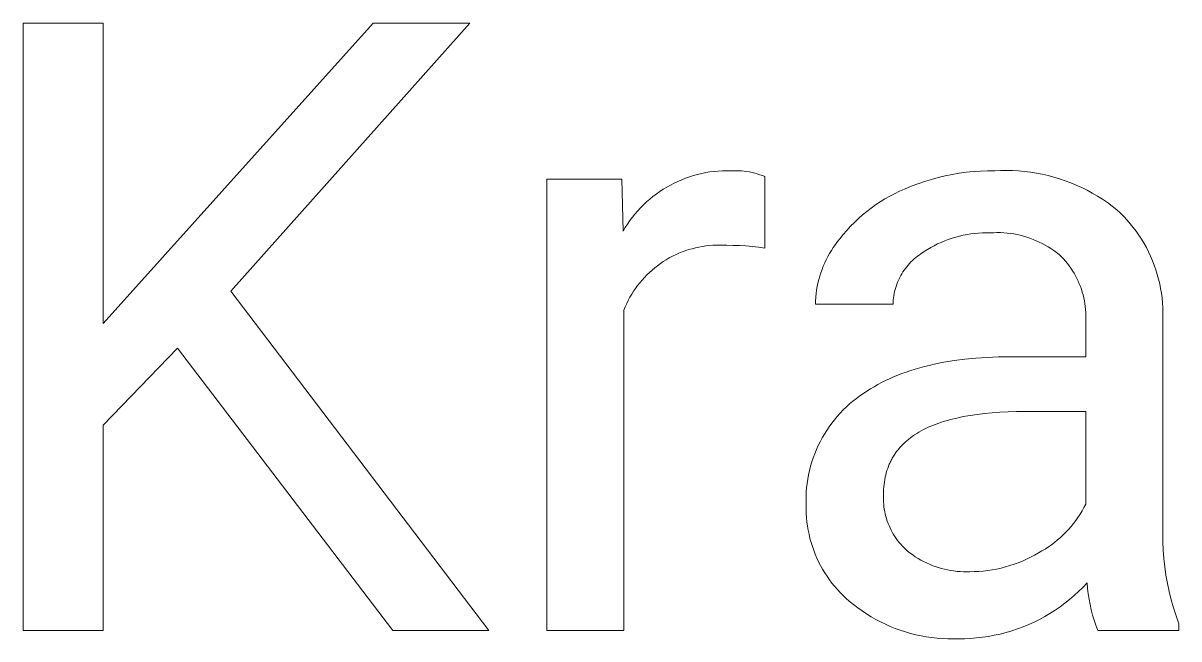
# Model space of a CAD drawing. Header units: millimetres. Extents: x 0 to 3480, y 0 to 2432.
# Drawn here: x 2837 to 2899.7, y 274.6 to 308 of the extents above; entities that cross this region are included whole.
import ezdxf

# ---------------------------------------------------------------- set-up
doc = ezdxf.new("R2010")
doc.units = ezdxf.units.MM
doc.header["$MEASUREMENT"] = 0
doc.layers.add('Domyślny', color=7, linetype='Continuous', true_color=0x000000)

msp = doc.modelspace()

# ---------------------------------------------------------------- linework, layer by layer
at = {"layer": 'Domyślny', "color": 18, "lineweight": 15, "true_color": 0x000000}
for p, q in [((2836.971, 275.03), (2836.971, 307.979)), ((2836.971, 307.979), (2841.317, 307.979)), ((2841.317, 307.979), (2841.317, 291.684)), ((2841.317, 291.684), (2855.966, 307.979)), ((2861.216, 307.979), (2848.248, 293.434)), ((2855.966, 307.979), (2861.216, 307.979)), ((2873.349, 299.709), (2873.568, 299.769)), ((2873.568, 299.769), (2873.789, 299.822)), ((2873.789, 299.822), (2874.012, 299.866)), ((2874.012, 299.866), (2874.236, 299.903)), ((2874.236, 299.903), (2874.461, 299.932)), ((2874.461, 299.932), (2874.687, 299.953)), ((2874.687, 299.953), (2874.913, 299.966)), ((2874.913, 299.966), (2875.14, 299.971)), ((2875.14, 299.971), (2875.367, 299.969)), ((2875.367, 299.969), (2875.513, 299.974)), ((2875.513, 299.974), (2875.659, 299.974)), ((2875.659, 299.974), (2875.805, 299.969)), ((2875.805, 299.969), (2875.95, 299.96)), ((2875.95, 299.96), (2876.095, 299.945)), ((2876.095, 299.945), (2876.24, 299.926)), ((2876.24, 299.926), (2876.384, 299.902)), ((2876.384, 299.902), (2876.526, 299.873)), ((2876.526, 299.873), (2876.668, 299.839)), ((2876.668, 299.839), (2876.809, 299.8)), ((2876.809, 299.8), (2876.948, 299.757)), ((2887.005, 299.693), (2887.384, 299.77)), ((2887.384, 299.77), (2887.765, 299.835)), ((2887.765, 299.835), (2888.148, 299.887)), ((2888.148, 299.887), (2888.533, 299.927)), ((2888.533, 299.927), (2888.919, 299.955)), ((2888.919, 299.955), (2889.305, 299.97)), ((2889.305, 299.97), (2889.692, 299.972)), ((2889.692, 299.972), (2890.015, 299.986)), ((2890.015, 299.986), (2890.339, 299.989)), ((2890.339, 299.989), (2890.663, 299.982)), ((2890.663, 299.982), (2890.986, 299.963)), ((2890.986, 299.963), (2891.308, 299.933)), ((2891.308, 299.933), (2891.629, 299.893)), ((2891.629, 299.893), (2891.949, 299.842)), ((2891.949, 299.842), (2892.267, 299.78)), ((2892.267, 299.78), (2892.582, 299.708)), ((2865.389, 275.028), (2865.389, 299.517)), ((2865.389, 299.517), (2869.457, 299.517)), ((2869.457, 299.517), (2869.526, 296.689)), ((2871.894, 299.082), (2872.092, 299.193)), ((2872.092, 299.193), (2872.293, 299.297)), ((2872.293, 299.297), (2872.498, 299.394)), ((2872.498, 299.394), (2872.707, 299.484)), ((2872.707, 299.484), (2872.918, 299.567)), ((2872.918, 299.567), (2873.133, 299.642)), ((2873.133, 299.642), (2873.349, 299.709)), ((2876.948, 299.757), (2877.086, 299.708)), ((2877.086, 299.708), (2877.222, 299.656)), ((2877.222, 299.656), (2877.222, 295.762)), ((2885.158, 299.125), (2885.52, 299.262)), ((2885.52, 299.262), (2885.885, 299.388)), ((2885.885, 299.388), (2886.255, 299.502)), ((2886.255, 299.502), (2886.628, 299.603)), ((2886.628, 299.603), (2887.005, 299.693)), ((2892.582, 299.708), (2892.895, 299.625)), ((2892.895, 299.625), (2893.205, 299.532)), ((2893.205, 299.532), (2893.512, 299.428)), ((2893.512, 299.428), (2893.815, 299.314)), ((2893.815, 299.314), (2894.113, 299.19)), ((2894.113, 299.19), (2894.408, 299.055)), ((2870.969, 298.427), (2871.144, 298.571)), ((2871.144, 298.571), (2871.325, 298.708)), ((2871.325, 298.708), (2871.51, 298.839)), ((2871.51, 298.839), (2871.7, 298.964)), ((2871.7, 298.964), (2871.894, 299.082)), ((2883.732, 298.439), (2883.993, 298.587)), ((2883.993, 298.587), (2884.258, 298.726)), ((2884.258, 298.726), (2884.527, 298.855)), ((2884.527, 298.855), (2884.801, 298.975)), ((2884.801, 298.975), (2885.158, 299.125)), ((2894.408, 299.055), (2894.698, 298.911)), ((2894.698, 298.911), (2894.983, 298.758)), ((2894.983, 298.758), (2895.262, 298.595)), ((2895.262, 298.595), (2895.536, 298.422)), ((2870.319, 297.793), (2870.473, 297.96)), ((2870.473, 297.96), (2870.633, 298.121)), ((2870.633, 298.121), (2870.798, 298.277)), ((2870.798, 298.277), (2870.969, 298.427)), ((2882.747, 297.761), (2882.984, 297.943)), ((2882.984, 297.943), (2883.228, 298.117)), ((2883.228, 298.117), (2883.477, 298.282)), ((2883.477, 298.282), (2883.732, 298.439)), ((2895.536, 298.422), (2895.804, 298.241)), ((2895.804, 298.241), (2896.066, 298.05)), ((2896.066, 298.05), (2896.321, 297.851)), ((2869.765, 297.075), (2869.894, 297.262)), ((2869.894, 297.262), (2870.029, 297.444)), ((2870.029, 297.444), (2870.171, 297.621)), ((2870.171, 297.621), (2870.319, 297.793)), ((2882.074, 297.168), (2882.291, 297.373)), ((2882.291, 297.373), (2882.516, 297.571)), ((2882.516, 297.571), (2882.747, 297.761)), ((2896.321, 297.851), (2896.512, 297.672)), ((2896.512, 297.672), (2896.696, 297.487)), ((2896.696, 297.487), (2896.874, 297.295)), ((2896.874, 297.295), (2897.045, 297.097)), ((2869.526, 296.689), (2869.642, 296.884)), ((2869.642, 296.884), (2869.765, 297.075)), ((2881.465, 296.508), (2881.661, 296.735)), ((2881.661, 296.735), (2881.864, 296.955)), ((2881.864, 296.955), (2882.074, 297.168)), ((2897.045, 297.097), (2897.21, 296.894)), ((2897.21, 296.894), (2897.367, 296.685)), ((2897.367, 296.685), (2897.517, 296.47)), ((2881.042, 295.97), (2881.158, 296.124)), ((2881.158, 296.124), (2881.278, 296.275)), ((2881.278, 296.275), (2881.465, 296.508)), ((2886.589, 295.998), (2886.4, 295.904)), ((2886.78, 296.086), (2886.589, 295.998)), ((2886.975, 296.167), (2886.78, 296.086)), ((2887.172, 296.241), (2886.975, 296.167)), ((2887.372, 296.309), (2887.172, 296.241)), ((2887.573, 296.37), (2887.372, 296.309)), ((2887.777, 296.424), (2887.573, 296.37)), ((2887.983, 296.471), (2887.777, 296.424)), ((2888.19, 296.511), (2887.983, 296.471)), ((2888.398, 296.543), (2888.19, 296.511)), ((2888.607, 296.569), (2888.398, 296.543)), ((2888.817, 296.587), (2888.607, 296.569)), ((2889.027, 296.599), (2888.817, 296.587)), ((2889.238, 296.603), (2889.027, 296.599)), ((2889.449, 296.6), (2889.238, 296.603)), ((2889.631, 296.61), (2889.449, 296.6)), ((2889.813, 296.614), (2889.631, 296.61)), ((2889.995, 296.611), (2889.813, 296.614)), ((2890.177, 296.603), (2889.995, 296.611)), ((2890.359, 296.588), (2890.177, 296.603)), ((2890.54, 296.567), (2890.359, 296.588)), ((2890.72, 296.539), (2890.54, 296.567)), ((2890.899, 296.506), (2890.72, 296.539)), ((2891.077, 296.466), (2890.899, 296.506)), ((2891.253, 296.42), (2891.077, 296.466)), ((2891.428, 296.368), (2891.253, 296.42)), ((2891.601, 296.31), (2891.428, 296.368)), ((2891.771, 296.246), (2891.601, 296.31)), ((2891.94, 296.176), (2891.771, 296.246)), ((2892.106, 296.101), (2891.94, 296.176)), ((2892.269, 296.02), (2892.106, 296.101)), ((2892.429, 295.933), (2892.269, 296.02)), ((2897.517, 296.47), (2897.659, 296.251)), ((2897.659, 296.251), (2897.794, 296.027)), ((2897.794, 296.027), (2897.921, 295.798)), ((2872.372, 295.411), (2872.201, 295.327)), ((2872.546, 295.49), (2872.372, 295.411)), ((2872.723, 295.562), (2872.546, 295.49)), ((2872.902, 295.629), (2872.723, 295.562)), ((2873.083, 295.689), (2872.902, 295.629)), ((2873.267, 295.742), (2873.083, 295.689)), ((2873.452, 295.79), (2873.267, 295.742)), ((2873.638, 295.831), (2873.452, 295.79)), ((2873.826, 295.865), (2873.638, 295.831)), ((2874.015, 295.893), (2873.826, 295.865)), ((2874.205, 295.915), (2874.015, 295.893)), ((2874.395, 295.93), (2874.205, 295.915)), ((2874.586, 295.938), (2874.395, 295.93)), ((2874.777, 295.94), (2874.586, 295.938)), ((2874.968, 295.935), (2874.777, 295.94)), ((2875.159, 295.924), (2874.968, 295.935)), ((2875.504, 295.923), (2875.159, 295.924)), ((2875.849, 295.911), (2875.504, 295.923)), ((2876.194, 295.889), (2875.849, 295.911)), ((2876.538, 295.857), (2876.194, 295.889)), ((2876.88, 295.815), (2876.538, 295.857)), ((2877.222, 295.762), (2876.88, 295.815)), ((2880.635, 295.316), (2880.728, 295.484)), ((2880.728, 295.484), (2880.828, 295.65)), ((2880.828, 295.65), (2880.932, 295.812)), ((2880.932, 295.812), (2881.042, 295.97)), ((2885.586, 295.398), (2885.493, 295.33)), ((2885.682, 295.464), (2885.586, 295.398)), ((2885.856, 295.583), (2885.682, 295.464)), ((2886.034, 295.696), (2885.856, 295.583)), ((2886.215, 295.803), (2886.034, 295.696)), ((2886.4, 295.904), (2886.215, 295.803)), ((2892.586, 295.841), (2892.429, 295.933)), ((2892.74, 295.743), (2892.586, 295.841)), ((2892.891, 295.64), (2892.74, 295.743)), ((2893.038, 295.532), (2892.891, 295.64)), ((2893.181, 295.419), (2893.038, 295.532)), ((2893.32, 295.302), (2893.181, 295.419)), ((2897.921, 295.798), (2898.04, 295.565)), ((2898.04, 295.565), (2898.151, 295.328)), ((2871.393, 294.819), (2871.243, 294.701)), ((2871.547, 294.932), (2871.393, 294.819)), ((2871.705, 295.039), (2871.547, 294.932)), ((2871.867, 295.141), (2871.705, 295.039)), ((2872.032, 295.237), (2871.867, 295.141)), ((2872.201, 295.327), (2872.032, 295.237)), ((2880.318, 294.613), (2880.388, 294.793)), ((2880.388, 294.793), (2880.465, 294.97)), ((2880.465, 294.97), (2880.547, 295.144)), ((2880.547, 295.144), (2880.635, 295.316)), ((2884.912, 294.764), (2884.841, 294.673)), ((2884.987, 294.853), (2884.912, 294.764)), ((2885.064, 294.94), (2884.987, 294.853)), ((2885.144, 295.024), (2885.064, 294.94)), ((2885.227, 295.105), (2885.144, 295.024)), ((2885.313, 295.183), (2885.227, 295.105)), ((2885.402, 295.258), (2885.313, 295.183)), ((2885.493, 295.33), (2885.402, 295.258)), ((2893.429, 295.184), (2893.32, 295.302)), ((2893.534, 295.064), (2893.429, 295.184)), ((2893.635, 294.939), (2893.534, 295.064)), ((2893.732, 294.812), (2893.635, 294.939)), ((2893.824, 294.681), (2893.732, 294.812)), ((2898.151, 295.328), (2898.254, 295.088)), ((2898.254, 295.088), (2898.348, 294.844)), ((2898.348, 294.844), (2898.434, 294.597)), ((2870.684, 294.181), (2870.556, 294.039)), ((2870.817, 294.318), (2870.684, 294.181)), ((2870.954, 294.451), (2870.817, 294.318)), ((2871.096, 294.578), (2870.954, 294.451)), ((2871.243, 294.701), (2871.096, 294.578)), ((2880.144, 294.062), (2880.196, 294.248)), ((2880.196, 294.248), (2880.254, 294.432)), ((2880.254, 294.432), (2880.318, 294.613)), ((2884.536, 294.18), (2884.485, 294.076)), ((2884.59, 294.283), (2884.536, 294.18)), ((2884.648, 294.384), (2884.59, 294.283)), ((2884.709, 294.482), (2884.648, 294.384)), ((2884.773, 294.579), (2884.709, 294.482)), ((2884.841, 294.673), (2884.773, 294.579)), ((2893.912, 294.547), (2893.824, 294.681)), ((2893.995, 294.41), (2893.912, 294.547)), ((2894.073, 294.27), (2893.995, 294.41)), ((2894.147, 294.128), (2894.073, 294.27)), ((2894.215, 293.983), (2894.147, 294.128)), ((2898.434, 294.597), (2898.512, 294.347)), ((2898.512, 294.347), (2898.581, 294.095)), ((2870.203, 293.588), (2870.096, 293.43)), ((2870.316, 293.742), (2870.203, 293.588)), ((2870.433, 293.892), (2870.316, 293.742)), ((2870.556, 294.039), (2870.433, 293.892)), ((2879.999, 293.305), (2880.025, 293.496)), ((2880.025, 293.496), (2880.059, 293.686)), ((2880.059, 293.686), (2880.098, 293.875)), ((2880.098, 293.875), (2880.144, 294.062)), ((2884.288, 293.531), (2884.26, 293.418)), ((2884.32, 293.643), (2884.288, 293.531)), ((2884.355, 293.753), (2884.32, 293.643)), ((2884.395, 293.862), (2884.355, 293.753)), ((2884.438, 293.97), (2884.395, 293.862)), ((2884.485, 294.076), (2884.438, 293.97)), ((2894.279, 293.836), (2894.215, 293.983)), ((2894.338, 293.687), (2894.279, 293.836)), ((2894.391, 293.537), (2894.338, 293.687)), ((2894.44, 293.384), (2894.391, 293.537)), ((2898.581, 294.095), (2898.641, 293.84)), ((2898.641, 293.84), (2898.692, 293.584)), ((2898.692, 293.584), (2898.735, 293.326)), ((2848.248, 293.434), (2862.236, 275.03)), ((2869.808, 292.935), (2869.723, 292.763)), ((2869.898, 293.103), (2869.808, 292.935)), ((2869.994, 293.268), (2869.898, 293.103)), ((2870.096, 293.43), (2869.994, 293.268)), ((2879.957, 292.729), (2879.964, 292.921)), ((2879.964, 292.921), (2879.978, 293.114)), ((2879.978, 293.114), (2879.999, 293.305)), ((2884.188, 292.96), (2884.179, 292.845)), ((2884.2, 293.076), (2884.188, 292.96)), ((2884.216, 293.191), (2884.2, 293.076)), ((2884.236, 293.305), (2884.216, 293.191)), ((2884.26, 293.418), (2884.236, 293.305)), ((2894.483, 293.23), (2894.44, 293.384)), ((2894.521, 293.074), (2894.483, 293.23)), ((2894.553, 292.917), (2894.521, 293.074)), ((2894.58, 292.759), (2894.553, 292.917)), ((2898.735, 293.326), (2898.768, 293.066)), ((2898.768, 293.066), (2898.793, 292.806)), ((2869.645, 292.589), (2869.573, 292.412)), ((2869.573, 292.412), (2869.573, 275.028)), ((2869.723, 292.763), (2869.645, 292.589)), ((2884.175, 292.729), (2879.957, 292.729)), ((2884.179, 292.845), (2884.175, 292.729)), ((2894.602, 292.601), (2894.58, 292.759)), ((2894.618, 292.441), (2894.602, 292.601)), ((2894.629, 292.282), (2894.618, 292.441)), ((2894.635, 292.122), (2894.629, 292.282)), ((2898.793, 292.806), (2898.809, 292.545)), ((2898.809, 292.545), (2898.815, 292.283)), ((2898.815, 292.283), (2898.813, 292.022)), ((2894.629, 291.801), (2894.635, 291.962)), ((2894.629, 289.878), (2894.629, 291.801)), ((2894.635, 291.962), (2894.635, 292.122)), ((2898.813, 292.022), (2898.813, 280.757)), ((2845.35, 290.352), (2841.317, 286.168)), ((2857.033, 275.03), (2845.35, 290.352)), ((2887.494, 289.67), (2888.069, 289.745)), ((2888.069, 289.745), (2888.662, 289.803)), ((2888.662, 289.803), (2889.273, 289.844)), ((2889.273, 289.844), (2889.902, 289.869)), ((2889.902, 289.869), (2890.55, 289.878)), ((2890.55, 289.878), (2894.629, 289.878)), ((2884.892, 289.049), (2885.131, 289.13)), ((2885.131, 289.13), (2885.376, 289.207)), ((2885.376, 289.207), (2885.624, 289.279)), ((2885.624, 289.279), (2885.878, 289.347)), ((2885.878, 289.347), (2886.136, 289.412)), ((2886.136, 289.412), (2886.398, 289.472)), ((2886.398, 289.472), (2886.665, 289.528)), ((2886.665, 289.528), (2886.937, 289.579)), ((2886.937, 289.579), (2887.494, 289.67)), ((2883.345, 288.368), (2883.552, 288.477)), ((2883.552, 288.477), (2883.764, 288.583)), ((2883.764, 288.583), (2883.98, 288.685)), ((2883.98, 288.685), (2884.201, 288.782)), ((2884.201, 288.782), (2884.427, 288.875)), ((2884.427, 288.875), (2884.657, 288.964)), ((2884.657, 288.964), (2884.892, 289.049)), ((2882.379, 287.757), (2882.563, 287.887)), ((2882.563, 287.887), (2882.751, 288.014)), ((2882.751, 288.014), (2882.944, 288.136)), ((2882.944, 288.136), (2883.142, 288.254)), ((2883.142, 288.254), (2883.345, 288.368)), ((2881.642, 287.157), (2881.818, 287.316)), ((2881.818, 287.316), (2882, 287.47)), ((2882, 287.47), (2882.187, 287.616)), ((2882.187, 287.616), (2882.379, 287.757)), ((2880.994, 286.462), (2881.147, 286.644)), ((2881.147, 286.644), (2881.306, 286.82)), ((2881.306, 286.82), (2881.471, 286.992)), ((2881.471, 286.992), (2881.642, 287.157)), ((2887.981, 286.63), (2887.628, 286.555)), ((2888.349, 286.696), (2887.981, 286.63)), ((2888.733, 286.753), (2888.349, 286.696)), ((2889.131, 286.801), (2888.733, 286.753)), ((2889.545, 286.841), (2889.131, 286.801)), ((2889.973, 286.871), (2889.545, 286.841)), ((2890.417, 286.893), (2889.973, 286.871)), ((2890.876, 286.906), (2890.417, 286.893)), ((2891.349, 286.911), (2890.876, 286.906)), ((2894.629, 286.911), (2891.349, 286.911)), ((2894.629, 281.881), (2894.629, 286.911)), ((2841.317, 286.168), (2841.317, 275.03)), ((2880.574, 285.885), (2880.707, 286.082)), ((2880.707, 286.082), (2880.847, 286.274)), ((2880.847, 286.274), (2880.994, 286.462)), ((2885.954, 285.988), (2885.824, 285.923)), ((2886.087, 286.05), (2885.954, 285.988)), ((2886.224, 286.111), (2886.087, 286.05)), ((2886.365, 286.169), (2886.224, 286.111)), ((2886.51, 286.225), (2886.365, 286.169)), ((2886.658, 286.279), (2886.51, 286.225)), ((2886.81, 286.33), (2886.658, 286.279)), ((2886.966, 286.38), (2886.81, 286.33)), ((2887.126, 286.427), (2886.966, 286.38)), ((2887.289, 286.472), (2887.126, 286.427)), ((2887.628, 286.555), (2887.289, 286.472)), ((2880.215, 285.268), (2880.328, 285.478)), ((2880.328, 285.478), (2880.447, 285.684)), ((2880.447, 285.684), (2880.574, 285.885)), ((2885.022, 285.407), (2884.923, 285.325)), ((2885.126, 285.487), (2885.022, 285.407)), ((2885.233, 285.565), (2885.126, 285.487)), ((2885.343, 285.641), (2885.233, 285.565)), ((2885.458, 285.715), (2885.343, 285.641)), ((2885.576, 285.786), (2885.458, 285.715)), ((2885.698, 285.856), (2885.576, 285.786)), ((2885.824, 285.923), (2885.698, 285.856)), ((2879.923, 284.618), (2880.013, 284.838)), ((2880.013, 284.838), (2880.11, 285.055)), ((2880.11, 285.055), (2880.215, 285.268)), ((2884.368, 284.734), (2884.331, 284.685)), ((2884.405, 284.783), (2884.368, 284.734)), ((2884.443, 284.831), (2884.405, 284.783)), ((2884.482, 284.879), (2884.443, 284.831)), ((2884.562, 284.973), (2884.482, 284.879)), ((2884.647, 285.064), (2884.562, 284.973)), ((2884.735, 285.153), (2884.647, 285.064)), ((2884.827, 285.24), (2884.735, 285.153)), ((2884.923, 285.325), (2884.827, 285.24)), ((2879.699, 283.941), (2879.766, 284.169)), ((2879.766, 284.169), (2879.84, 284.395)), ((2879.84, 284.395), (2879.923, 284.618)), ((2883.996, 284.107), (2883.971, 284.051)), ((2884.022, 284.162), (2883.996, 284.107)), ((2884.048, 284.217), (2884.022, 284.162)), ((2884.076, 284.271), (2884.048, 284.217)), ((2884.105, 284.325), (2884.076, 284.271)), ((2884.134, 284.378), (2884.105, 284.325)), ((2884.165, 284.431), (2884.134, 284.378)), ((2884.196, 284.483), (2884.165, 284.431)), ((2884.229, 284.534), (2884.196, 284.483)), ((2884.262, 284.585), (2884.229, 284.534)), ((2884.296, 284.635), (2884.262, 284.585)), ((2884.331, 284.685), (2884.296, 284.635)), ((2879.546, 283.245), (2879.589, 283.478)), ((2879.589, 283.478), (2879.64, 283.711)), ((2879.64, 283.711), (2879.699, 283.941)), ((2883.774, 283.461), (2883.746, 283.337)), ((2883.806, 283.584), (2883.774, 283.461)), ((2883.842, 283.704), (2883.806, 283.584)), ((2883.881, 283.822), (2883.842, 283.704)), ((2883.924, 283.937), (2883.881, 283.822)), ((2883.947, 283.994), (2883.924, 283.937)), ((2883.971, 284.051), (2883.947, 283.994)), ((2879.484, 282.773), (2879.511, 283.009)), ((2879.511, 283.009), (2879.546, 283.245)), ((2883.684, 282.95), (2883.671, 282.816)), ((2883.701, 283.081), (2883.684, 282.95)), ((2883.721, 283.21), (2883.701, 283.081)), ((2883.746, 283.337), (2883.721, 283.21)), ((2879.453, 282.061), (2879.455, 282.298)), ((2879.455, 282.298), (2879.465, 282.536)), ((2879.465, 282.536), (2879.484, 282.773)), ((2883.654, 282.402), (2883.65, 282.269)), ((2883.65, 282.269), (2883.65, 282.137)), ((2883.656, 282.542), (2883.654, 282.402)), ((2883.661, 282.68), (2883.656, 282.542)), ((2883.671, 282.816), (2883.661, 282.68)), ((2879.458, 281.823), (2879.453, 282.061)), ((2879.457, 281.596), (2879.458, 281.823)), ((2879.464, 281.369), (2879.457, 281.596)), ((2883.65, 282.137), (2883.655, 282.004)), ((2883.655, 282.004), (2883.665, 281.871)), ((2883.665, 281.871), (2883.679, 281.739)), ((2883.679, 281.739), (2883.698, 281.608)), ((2883.698, 281.608), (2883.721, 281.477)), ((2894.431, 281.516), (2894.533, 281.697)), ((2894.533, 281.697), (2894.629, 281.881)), ((2879.478, 281.143), (2879.464, 281.369)), ((2879.5, 280.917), (2879.478, 281.143)), ((2883.721, 281.477), (2883.749, 281.347)), ((2883.749, 281.347), (2883.782, 281.218)), ((2883.782, 281.218), (2883.819, 281.09)), ((2883.819, 281.09), (2883.86, 280.964)), ((2883.86, 280.964), (2883.906, 280.839)), ((2893.963, 280.831), (2894.088, 280.996)), ((2894.088, 280.996), (2894.208, 281.165)), ((2894.208, 281.165), (2894.323, 281.339)), ((2894.323, 281.339), (2894.431, 281.516)), ((2879.53, 280.692), (2879.5, 280.917)), ((2879.568, 280.468), (2879.53, 280.692)), ((2879.613, 280.246), (2879.568, 280.468)), ((2883.906, 280.839), (2883.955, 280.716)), ((2883.955, 280.716), (2884.01, 280.595)), ((2884.01, 280.595), (2884.068, 280.475)), ((2884.068, 280.475), (2884.131, 280.358)), ((2884.131, 280.358), (2884.197, 280.243)), ((2893.406, 280.215), (2893.553, 280.362)), ((2893.553, 280.362), (2893.695, 280.513)), ((2893.695, 280.513), (2893.831, 280.67)), ((2893.831, 280.67), (2893.963, 280.831)), ((2898.813, 280.757), (2898.804, 280.301)), ((2879.666, 280.025), (2879.613, 280.246)), ((2879.726, 279.807), (2879.666, 280.025)), ((2879.794, 279.59), (2879.726, 279.807)), ((2884.197, 280.243), (2884.268, 280.131)), ((2884.268, 280.131), (2884.342, 280.02)), ((2884.342, 280.02), (2884.42, 279.913)), ((2884.42, 279.913), (2884.502, 279.808)), ((2884.502, 279.808), (2884.588, 279.707)), ((2884.588, 279.707), (2884.677, 279.608)), ((2892.77, 279.681), (2892.936, 279.807)), ((2892.936, 279.807), (2893.097, 279.937)), ((2893.097, 279.937), (2893.254, 280.074)), ((2893.254, 280.074), (2893.406, 280.215)), ((2898.804, 280.301), (2898.81, 279.845)), ((2898.81, 279.845), (2898.831, 279.389)), ((2879.869, 279.376), (2879.794, 279.59)), ((2879.951, 279.165), (2879.869, 279.376)), ((2880.041, 278.956), (2879.951, 279.165)), ((2884.677, 279.608), (2884.769, 279.512)), ((2884.769, 279.512), (2884.865, 279.42)), ((2884.865, 279.42), (2884.964, 279.331)), ((2884.964, 279.331), (2885.1, 279.224)), ((2885.1, 279.224), (2885.239, 279.123)), ((2885.239, 279.123), (2885.382, 279.026)), ((2891.639, 279.003), (2891.855, 279.117)), ((2891.855, 279.117), (2892.068, 279.238)), ((2892.068, 279.238), (2892.249, 279.34)), ((2892.249, 279.34), (2892.427, 279.448)), ((2892.427, 279.448), (2892.6, 279.562)), ((2892.6, 279.562), (2892.77, 279.681)), ((2898.831, 279.389), (2898.866, 278.935)), ((2880.137, 278.751), (2880.041, 278.956)), ((2880.241, 278.549), (2880.137, 278.751)), ((2880.351, 278.351), (2880.241, 278.549)), ((2885.382, 279.026), (2885.529, 278.934)), ((2885.529, 278.934), (2885.678, 278.847)), ((2885.678, 278.847), (2885.831, 278.765)), ((2885.831, 278.765), (2885.986, 278.689)), ((2885.986, 278.689), (2886.144, 278.618)), ((2886.144, 278.618), (2886.304, 278.553)), ((2886.304, 278.553), (2886.466, 278.493)), ((2886.466, 278.493), (2886.63, 278.439)), ((2886.63, 278.439), (2886.796, 278.39)), ((2890.034, 278.416), (2890.271, 278.477)), ((2890.271, 278.477), (2890.506, 278.545)), ((2890.506, 278.545), (2890.738, 278.621)), ((2890.738, 278.621), (2890.968, 278.705)), ((2890.968, 278.705), (2891.195, 278.797)), ((2891.195, 278.797), (2891.419, 278.896)), ((2891.419, 278.896), (2891.639, 279.003)), ((2898.866, 278.935), (2898.917, 278.482)), ((2898.917, 278.482), (2898.983, 278.031)), ((2880.468, 278.157), (2880.351, 278.351)), ((2880.592, 277.967), (2880.468, 278.157)), ((2880.722, 277.781), (2880.592, 277.967)), ((2886.796, 278.39), (2886.963, 278.348)), ((2886.963, 278.348), (2887.132, 278.311)), ((2887.132, 278.311), (2887.302, 278.28)), ((2887.302, 278.28), (2887.473, 278.255)), ((2887.473, 278.255), (2887.645, 278.235)), ((2887.645, 278.235), (2887.818, 278.222)), ((2887.818, 278.222), (2887.99, 278.215)), ((2887.99, 278.215), (2888.163, 278.214)), ((2888.163, 278.214), (2888.336, 278.218)), ((2888.336, 278.218), (2888.581, 278.222)), ((2888.581, 278.222), (2888.825, 278.234)), ((2888.825, 278.234), (2889.069, 278.254)), ((2889.069, 278.254), (2889.312, 278.283)), ((2889.312, 278.283), (2889.554, 278.319)), ((2889.554, 278.319), (2889.795, 278.363)), ((2889.795, 278.363), (2890.034, 278.416)), ((2898.983, 278.031), (2899.063, 277.582)), ((2880.859, 277.599), (2880.722, 277.781)), ((2881.001, 277.423), (2880.859, 277.599)), ((2881.15, 277.251), (2881.001, 277.423)), ((2881.304, 277.085), (2881.15, 277.251)), ((2894.474, 277.368), (2894.241, 277.139)), ((2894.699, 277.604), (2894.474, 277.368)), ((2894.725, 277.311), (2894.699, 277.604)), ((2894.761, 277.019), (2894.725, 277.311)), ((2899.063, 277.582), (2899.158, 277.136)), ((2881.464, 276.924), (2881.304, 277.085)), ((2881.629, 276.769), (2881.464, 276.924)), ((2881.8, 276.619), (2881.629, 276.769)), ((2882.024, 276.434), (2881.8, 276.619)), ((2893.752, 276.708), (2893.496, 276.505)), ((2894, 276.919), (2893.752, 276.708)), ((2894.241, 277.139), (2894, 276.919)), ((2894.807, 276.728), (2894.761, 277.019)), ((2894.863, 276.439), (2894.807, 276.728)), ((2899.158, 277.136), (2899.267, 276.693)), ((2899.267, 276.693), (2899.391, 276.255)), ((2882.256, 276.256), (2882.024, 276.434)), ((2882.493, 276.086), (2882.256, 276.256)), ((2882.735, 275.925), (2882.493, 276.086)), ((2892.689, 275.951), (2892.408, 275.786)), ((2892.965, 276.126), (2892.689, 275.951)), ((2893.234, 276.311), (2892.965, 276.126)), ((2893.496, 276.505), (2893.234, 276.311)), ((2894.929, 276.152), (2894.863, 276.439)), ((2895.004, 275.867), (2894.929, 276.152)), ((2899.391, 276.255), (2899.53, 275.82)), ((2882.983, 275.772), (2882.735, 275.925)), ((2883.236, 275.627), (2882.983, 275.772)), ((2883.494, 275.491), (2883.236, 275.627)), ((2883.757, 275.364), (2883.494, 275.491)), ((2884.023, 275.246), (2883.757, 275.364)), ((2891.532, 275.35), (2891.23, 275.226)), ((2891.829, 275.485), (2891.532, 275.35)), ((2892.121, 275.631), (2891.829, 275.485)), ((2892.408, 275.786), (2892.121, 275.631)), ((2895.09, 275.585), (2895.004, 275.867)), ((2895.185, 275.307), (2895.09, 275.585)), ((2895.29, 275.031), (2895.185, 275.307)), ((2899.53, 275.82), (2899.682, 275.391)), ((2899.682, 275.391), (2899.682, 275.031)), ((2841.317, 275.03), (2836.971, 275.03)), ((2862.236, 275.03), (2857.033, 275.03)), ((2869.573, 275.028), (2865.389, 275.028)), ((2884.293, 275.138), (2884.023, 275.246)), ((2884.567, 275.038), (2884.293, 275.138)), ((2884.845, 274.948), (2884.567, 275.038)), ((2885.125, 274.867), (2884.845, 274.948)), ((2885.407, 274.796), (2885.125, 274.867)), ((2885.692, 274.734), (2885.407, 274.796)), ((2885.979, 274.683), (2885.692, 274.734)), ((2886.267, 274.641), (2885.979, 274.683)), ((2889.346, 274.706), (2889.024, 274.658)), ((2889.667, 274.765), (2889.346, 274.706)), ((2889.986, 274.835), (2889.667, 274.765)), ((2890.302, 274.916), (2889.986, 274.835)), ((2890.615, 275.009), (2890.302, 274.916)), ((2890.924, 275.112), (2890.615, 275.009)), ((2891.23, 275.226), (2890.924, 275.112)), ((2899.682, 275.031), (2895.29, 275.031)), ((2886.557, 274.609), (2886.267, 274.641)), ((2886.848, 274.586), (2886.557, 274.609)), ((2887.139, 274.574), (2886.848, 274.586)), ((2887.43, 274.572), (2887.139, 274.574)), ((2887.722, 274.579), (2887.43, 274.572)), ((2888.048, 274.582), (2887.722, 274.579)), ((2888.374, 274.596), (2888.048, 274.582)), ((2888.699, 274.621), (2888.374, 274.596)), ((2889.024, 274.658), (2888.699, 274.621))]:
    msp.add_line(p, q, dxfattribs=at)

doc.saveas('drawing.dxf')
